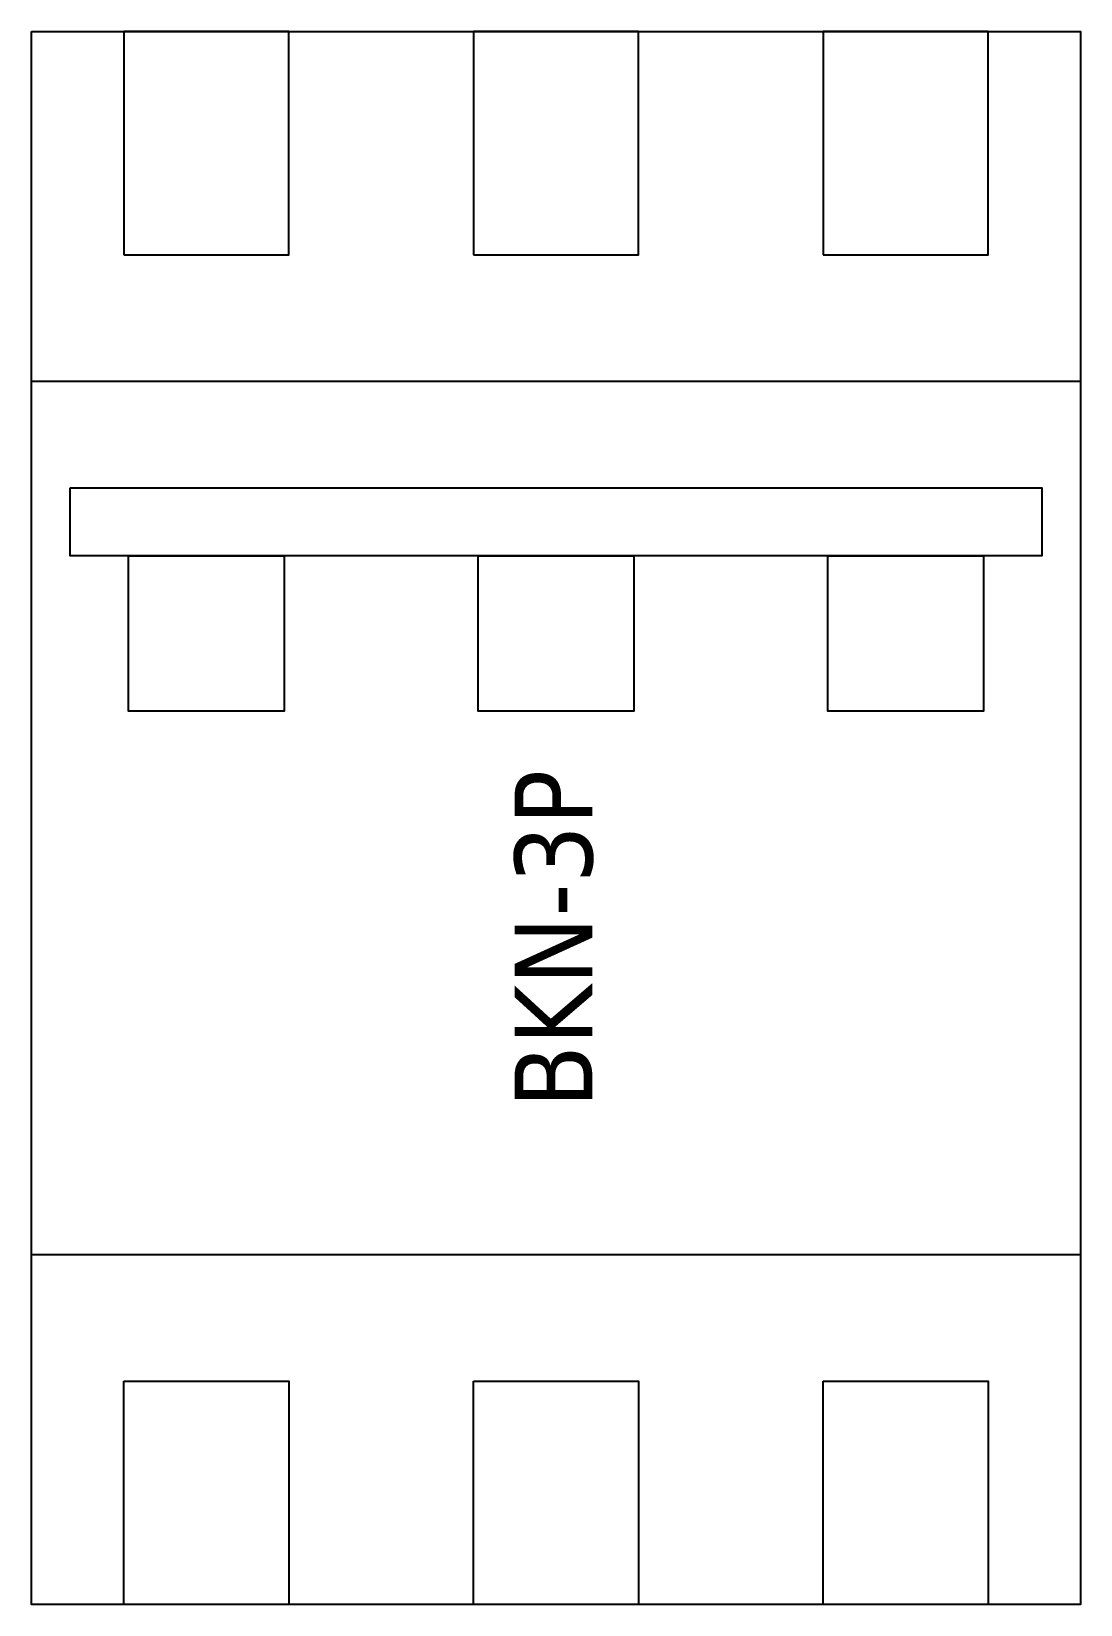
# Model space of a CAD drawing. Header units: millimetres. Extents: x 0 to 54, y 0 to 81.
import ezdxf

# ---------------------------------------------------------------- set-up
doc = ezdxf.new("R2010")
doc.units = ezdxf.units.MM
doc.styles.add('Tahoma (Input Text)', font='tahoma.ttf')

# ---------------------------------------------------------------- blocks, each defined once
blk = doc.blocks.new('*U37')
for points in [[(-543.888, -2654.335), (-489.888, -2654.335), (-489.888, -2735.335), (-543.888, -2735.335)], [(-541.888, -2677.835), (-491.888, -2677.835), (-491.888, -2681.335), (-541.888, -2681.335)], [(-538.888, -2681.335), (-530.888, -2681.335), (-530.888, -2689.335), (-538.888, -2689.335)], [(-520.888, -2681.335), (-512.888, -2681.335), (-512.888, -2689.335), (-520.888, -2689.335)], [(-502.888, -2681.335), (-494.888, -2681.335), (-494.888, -2689.335), (-502.888, -2689.335)]]:
    blk.add_lwpolyline(points, close=True)
at = {"color": 1}
for points in [[(-539.138, -2665.835), (-530.638, -2665.835), (-530.638, -2654.335), (-539.138, -2654.335)], [(-521.138, -2665.835), (-512.638, -2665.835), (-512.638, -2654.335), (-521.138, -2654.335)], [(-503.138, -2665.835), (-494.638, -2665.835), (-494.638, -2654.335), (-503.138, -2654.335)], [(-539.138, -2723.835), (-530.638, -2723.835), (-530.638, -2735.335), (-539.138, -2735.335)], [(-521.138, -2723.835), (-512.638, -2723.835), (-512.638, -2735.335), (-521.138, -2735.335)], [(-503.138, -2723.835), (-494.638, -2723.835), (-494.638, -2735.335), (-503.138, -2735.335)]]:
    blk.add_lwpolyline(points, close=True, dxfattribs=at)
at = {"color": 3}
blk.add_lwpolyline([(-543.888, -2672.335), (-489.888, -2672.335), (-489.888, -2717.335), (-543.888, -2717.335)], close=True, dxfattribs=at)
at = {"color": 4, "insert": (-519.02, -2709.769), "char_height": 4, "attachment_point": 1, "rotation": 90, "style": 'Tahoma (Input Text)'}
blk.add_mtext_dynamic_manual_height_columns('BKN-3P', width=12.14346, gutter_width=1, heights=[0], dxfattribs=at)

msp = doc.modelspace()

# ---------------------------------------------------------------- block references
msp.add_blockref('*U37', (543.888, 2735.335))

doc.saveas('drawing.dxf')
